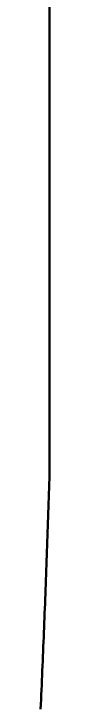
# Model space of a CAD drawing. Header units: millimetres. Extents: x 25 to 605, y 0 to 1818.
# Drawn here: x 601.1 to 604.8, y 583.5 to 876.6 of the extents above; entities that cross this region are included whole.
import ezdxf

# ---------------------------------------------------------------- set-up
doc = ezdxf.new("R2010")
doc.units = ezdxf.units.MM
doc.layers.add('IV_OUTER_PROFILE', color=7, linetype='Continuous', lineweight=50)

msp = doc.modelspace()

# ---------------------------------------------------------------- linework, layer by layer
at = {"layer": 'IV_OUTER_PROFILE'}
msp.add_line((604.79, 908.88), (604.79, 680.56), dxfattribs=at)
for centre, radius, start, end in [((-6693.12, 909.1), 7301.49, 358.079291, 358.206312), ((-6695.47, 909.18), 7303.84, 357.952315, 358.079305), ((-6697.94, 909.27), 7306.31, 357.825373, 357.95233), ((-6700.51, 909.36), 7308.88, 357.698466, 357.825388), ((-6703.18, 909.47), 7311.56, 357.571594, 357.698481), ((-6705.97, 909.58), 7314.34, 357.444759, 357.57161)]:
    msp.add_arc(centre, radius, start, end, dxfattribs=at)

doc.saveas('drawing.dxf')
